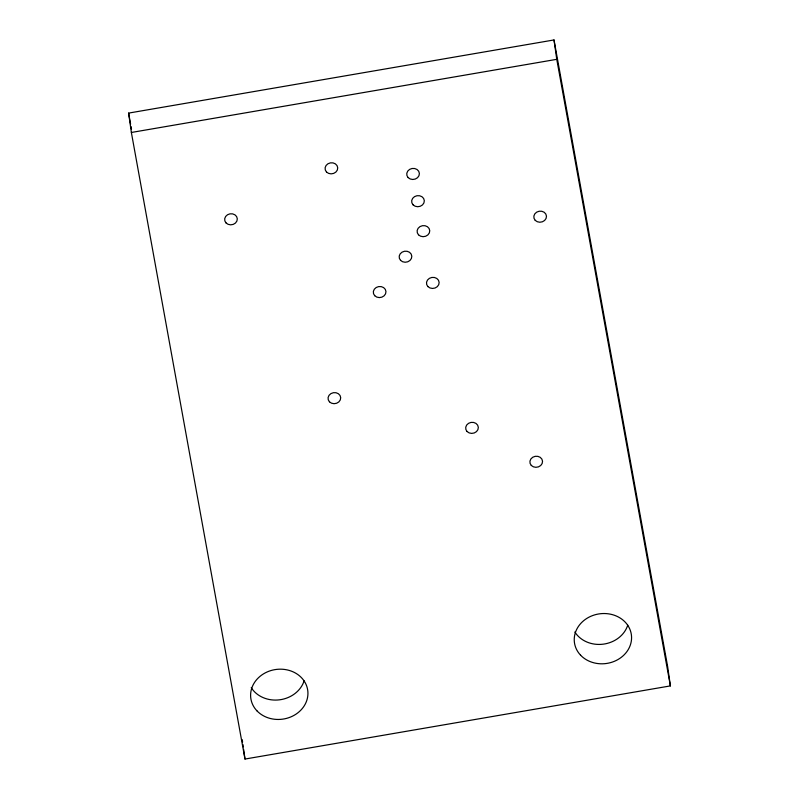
<?xml version="1.0" encoding="UTF-8"?>
<svg xmlns="http://www.w3.org/2000/svg" width="799" height="799" viewBox="0 0 799 799"><rect width="100%" height="100%" fill="white"/><g stroke="black" fill="none" stroke-linecap="round" stroke-linejoin="round"><path stroke-width="1.2" d="M128.609 113.098L554.007 39.95L667.634 666.526L670.391 685.902L244.993 759.05L131.366 132.474L128.609 113.098L130.607 124.135M131.366 132.474L556.763 59.326L554.007 39.95M556.763 59.326L670.391 685.902M131.056 126.592L131.495 129.038M242.237 739.674L242.576 742.101M242.926 744.518L243.266 746.945M243.615 749.362L244.993 759.05M304.119 680.818A28.744 25.069 -8.1 0 1 279.62 699.814A28.744 25.069 -8.1 0 1 251.236 687.649M627.754 625.168A28.744 25.069 -8.1 0 1 603.255 644.164A28.744 25.069 -8.1 0 1 574.861 631.999M256.978 710.87A28.744 25.069 -8.1 0 0 306.037 702.431A28.744 25.069 -8.1 0 0 274.796 669.652A28.744 25.069 -8.1 0 0 256.978 710.87M413.063 204.834A6.352 5.533 -8.1 0 0 423.899 202.966A6.352 5.533 -8.1 0 0 416.998 195.725A6.352 5.533 -8.1 0 0 413.063 204.834M329.448 401.807A6.352 5.533 -8.1 0 0 340.284 399.939A6.352 5.533 -8.1 0 0 333.383 392.699A6.352 5.533 -8.1 0 0 329.448 401.807M418.496 234.796A6.352 5.533 -8.1 0 0 429.333 232.938A6.352 5.533 -8.1 0 0 422.441 225.698A6.352 5.533 -8.1 0 0 418.496 234.796M535.22 220.344A6.352 5.533 -8.1 0 0 546.057 218.477A6.352 5.533 -8.1 0 0 539.155 211.236A6.352 5.533 -8.1 0 0 535.22 220.344M326.471 171.965A6.352 5.533 -8.1 0 0 337.308 170.107A6.352 5.533 -8.1 0 0 330.406 162.866A6.352 5.533 -8.1 0 0 326.471 171.965M531.285 465.418A6.352 5.533 -8.1 0 0 542.121 463.56A6.352 5.533 -8.1 0 0 535.22 456.319A6.352 5.533 -8.1 0 0 531.285 465.418M408.129 177.588A6.352 5.533 -8.1 0 0 418.966 175.73A6.352 5.533 -8.1 0 0 412.064 168.489A6.352 5.533 -8.1 0 0 408.129 177.588M467.075 431.51A6.352 5.533 -8.1 0 0 477.912 429.652A6.352 5.533 -8.1 0 0 471.011 422.411A6.352 5.533 -8.1 0 0 467.075 431.51M427.884 286.561A6.352 5.533 -8.1 0 0 438.721 284.694A6.352 5.533 -8.1 0 0 431.82 277.453A6.352 5.533 -8.1 0 0 427.884 286.561M400.559 260.354A6.352 5.533 -8.1 0 0 411.395 258.496A6.352 5.533 -8.1 0 0 404.494 251.256A6.352 5.533 -8.1 0 0 400.559 260.354M226.047 222.941A6.352 5.533 -8.1 0 0 236.884 221.083A6.352 5.533 -8.1 0 0 229.982 213.842A6.352 5.533 -8.1 0 0 226.047 222.941M374.711 295.7A6.352 5.533 -8.1 0 0 385.547 293.842A6.352 5.533 -8.1 0 0 378.646 286.601A6.352 5.533 -8.1 0 0 374.711 295.7M580.613 655.22A28.744 25.069 -8.1 0 0 629.672 646.781A28.744 25.069 -8.1 0 0 598.431 614.002A28.744 25.069 -8.1 0 0 580.613 655.22"/></g></svg>
